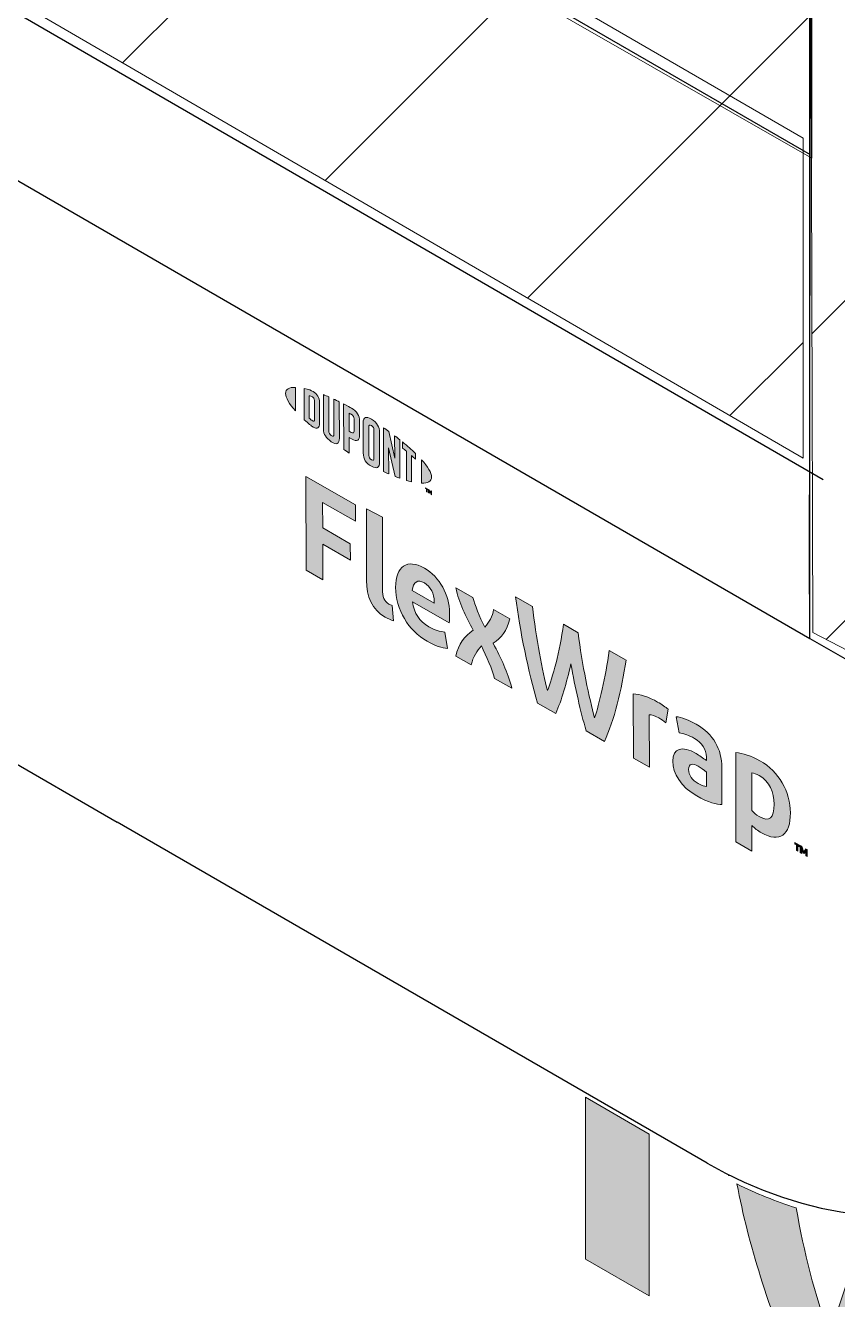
# Model space of a CAD drawing. Extents: x -1392 to 5791, y -3809 to 1722.
# Drawn here: x 419.7 to 455.5, y -1893.4 to -1837.1 of the extents above; entities that cross this region are included whole.
import ezdxf

# ---------------------------------------------------------------- set-up
doc = ezdxf.new("R2010")
doc.units = 0
doc.header["$MEASUREMENT"] = 0
for name, color, linetype, lineweight in [('G-ANNO-TTLB', 7, 'Continuous', 0), ('Layer 12', 7, 'Continuous', 0), ('TYVEK', 7, 'Continuous', 0), ('X-REF - TRACED', 7, 'Continuous', 0)]:
    doc.layers.add(name, color=color, linetype=linetype, lineweight=lineweight)
pattern_1 = [(45, (0, 0), (-7.071067, 7.07107), [])]

# ---------------------------------------------------------------- blocks, each defined once
blk = doc.blocks.new('Block_491')
at = {"layer": 'TYVEK', "true_color": 0x003b71, "transparency": 33554687}
h = blk.add_hatch(color=156, dxfattribs=at)
h.dxf.hatch_style = 2
edge = h.paths.add_edge_path()
edge.add_spline(control_points=[(432.07, -1861.211), (432.07, -1861.211), (432.059, -1857.07), (432.059, -1857.07), (432.059, -1857.07), (434.245, -1858.325), (434.245, -1858.325), (434.245, -1858.325), (434.247, -1859.047), (434.247, -1859.047), (434.247, -1859.047), (432.795, -1858.213), (432.795, -1858.213), (432.795, -1858.213), (432.798, -1859.337), (432.798, -1859.337), (432.798, -1859.337), (434.019, -1860.038), (434.019, -1860.038), (434.019, -1860.038), (434.02, -1860.76), (434.02, -1860.76), (434.02, -1860.76), (432.799, -1860.059), (432.799, -1860.059), (432.799, -1860.059), (432.803, -1861.632), (432.803, -1861.632), (432.803, -1861.632), (432.07, -1861.211), (432.07, -1861.211)], knot_values=[0, 0, 0, 0, 1, 1, 1, 2, 2, 2, 3, 3, 3, 4, 4, 4, 5, 5, 5, 6, 6, 6, 7, 7, 7, 8, 8, 8, 9, 9, 9, 10, 10, 10, 10], degree=3, periodic=0)
h = blk.add_hatch(color=156, dxfattribs=at)
h.dxf.hatch_style = 2
edge = h.paths.add_edge_path()
edge.add_spline(control_points=[(435.443, -1862.055), (435.443, -1862.374), (435.516, -1862.587), (435.721, -1862.705), (435.772, -1862.734), (435.823, -1862.758), (435.869, -1862.772), (435.869, -1862.772), (435.922, -1863.447), (435.922, -1863.447), (435.825, -1863.414), (435.666, -1863.347), (435.563, -1863.288), (434.973, -1862.949), (434.736, -1862.37), (434.735, -1861.66), (434.735, -1861.66), (434.727, -1858.501), (434.727, -1858.501), (434.727, -1858.501), (435.435, -1858.86), (435.435, -1858.86), (435.435, -1858.86), (435.443, -1862.055), (435.443, -1862.055)], knot_values=[0, 0, 0, 0, 1, 1, 1, 2, 2, 2, 3, 3, 3, 4, 4, 4, 5, 5, 5, 6, 6, 6, 7, 7, 7, 8, 8, 8, 8], degree=3, periodic=0)
h = blk.add_hatch(color=156, dxfattribs=at)
h.dxf.hatch_style = 2
edge = h.paths.add_edge_path()
edge.add_spline(control_points=[(436.754, -1862.105), (436.754, -1862.105), (437.729, -1862.664), (437.729, -1862.664), (437.729, -1862.664), (437.729, -1862.593), (437.729, -1862.593), (437.728, -1862.262), (437.573, -1861.931), (437.291, -1861.769), (436.994, -1861.598), (436.799, -1861.729), (436.754, -1862.105)], knot_values=[0, 0, 0, 0, 1, 1, 1, 2, 2, 2, 3, 3, 3, 4, 4, 4, 4], degree=3, periodic=0)
edge = h.paths.add_edge_path()
edge.add_spline(control_points=[(438.313, -1864.665), (438.087, -1864.654), (437.754, -1864.545), (437.415, -1864.351), (436.589, -1863.877), (436.024, -1862.949), (436.021, -1861.967), (436.019, -1861.027), (436.535, -1860.685), (437.29, -1861.118), (437.962, -1861.504), (438.404, -1862.308), (438.406, -1863.1), (438.407, -1863.278), (438.397, -1863.426), (438.387, -1863.538), (438.387, -1863.538), (436.766, -1862.607), (436.766, -1862.607), (436.833, -1863.119), (437.075, -1863.47), (437.485, -1863.706), (437.737, -1863.85), (437.978, -1863.924), (438.198, -1863.944), (438.198, -1863.944), (438.313, -1864.665), (438.313, -1864.665)], knot_values=[0, 0, 0, 0, 1, 1, 1, 2, 2, 2, 3, 3, 3, 4, 4, 4, 5, 5, 5, 6, 6, 6, 7, 7, 7, 8, 8, 8, 9, 9, 9, 9], degree=3, periodic=0)
h = blk.add_hatch(color=156, dxfattribs=at)
h.dxf.hatch_style = 2
edge = h.paths.add_edge_path()
edge.add_spline(control_points=[(439.453, -1863.867), (439.108, -1863.232), (438.835, -1862.667), (438.675, -1861.985), (438.675, -1861.985), (439.439, -1862.423), (439.439, -1862.423), (439.507, -1862.728), (439.733, -1863.26), (439.96, -1863.727), (440.149, -1863.51), (440.312, -1863.255), (440.347, -1862.945), (440.347, -1862.945), (441.066, -1863.357), (441.066, -1863.357), (440.934, -1863.896), (440.709, -1864.198), (440.325, -1864.433), (440.696, -1865.124), (440.948, -1865.682), (441.16, -1866.43), (441.16, -1866.43), (440.396, -1865.991), (440.396, -1865.991), (440.287, -1865.598), (440.03, -1865.007), (439.813, -1864.558), (439.619, -1864.771), (439.435, -1865.02), (439.365, -1865.399), (439.365, -1865.399), (438.677, -1865.004), (438.677, -1865.004), (438.804, -1864.463), (439.044, -1864.128), (439.453, -1863.867)], knot_values=[0, 0, 0, 0, 1, 1, 1, 2, 2, 2, 3, 3, 3, 4, 4, 4, 5, 5, 5, 6, 6, 6, 7, 7, 7, 8, 8, 8, 9, 9, 9, 10, 10, 10, 11, 11, 11, 12, 12, 12, 12], degree=3, periodic=0)
h = blk.add_hatch(color=156, dxfattribs=at)
h.dxf.hatch_style = 2
edge = h.paths.add_edge_path()
edge.add_spline(control_points=[(445.454, -1864.76), (445.454, -1864.76), (446.203, -1865.19), (446.203, -1865.19), (446.012, -1866.457), (445.677, -1867.889), (445.244, -1868.774), (445.244, -1868.774), (444.438, -1868.312), (444.438, -1868.312), (444.185, -1867.428), (443.957, -1866.429), (443.765, -1865.35), (443.573, -1866.208), (443.354, -1866.951), (443.099, -1867.543), (443.099, -1867.543), (442.294, -1867.081), (442.294, -1867.081), (441.881, -1865.709), (441.513, -1863.874), (441.319, -1862.386), (441.319, -1862.386), (442.063, -1862.813), (442.063, -1862.813), (442.225, -1864.153), (442.516, -1865.72), (442.728, -1866.533), (442.947, -1865.967), (443.287, -1864.804), (443.433, -1863.6), (443.433, -1863.6), (444.09, -1863.977), (444.09, -1863.977), (444.247, -1865.355), (444.583, -1866.907), (444.811, -1867.728), (445.014, -1867.154), (445.303, -1865.92), (445.454, -1864.76)], knot_values=[0, 0, 0, 0, 1, 1, 1, 2, 2, 2, 3, 3, 3, 4, 4, 4, 5, 5, 5, 6, 6, 6, 7, 7, 7, 8, 8, 8, 9, 9, 9, 10, 10, 10, 11, 11, 11, 12, 12, 12, 13, 13, 13, 13], degree=3, periodic=0)
h = blk.add_hatch(color=156, dxfattribs=at)
h.dxf.hatch_style = 2
edge = h.paths.add_edge_path()
edge.add_spline(control_points=[(447.596, -1867.035), (447.781, -1867.141), (447.955, -1867.265), (448.058, -1867.354), (448.058, -1867.354), (447.957, -1867.963), (447.957, -1867.963), (447.87, -1867.878), (447.762, -1867.804), (447.654, -1867.742), (447.464, -1867.633), (447.336, -1867.601), (447.229, -1867.598), (447.229, -1867.598), (447.234, -1869.917), (447.234, -1869.917), (447.234, -1869.917), (446.526, -1869.511), (446.526, -1869.511), (446.526, -1869.511), (446.519, -1866.677), (446.519, -1866.677), (446.796, -1866.676), (447.227, -1866.823), (447.596, -1867.035)], knot_values=[0, 0, 0, 0, 1, 1, 1, 2, 2, 2, 3, 3, 3, 4, 4, 4, 5, 5, 5, 6, 6, 6, 7, 7, 7, 8, 8, 8, 8], degree=3, periodic=0)
h = blk.add_hatch(color=156, dxfattribs=at)
h.dxf.hatch_style = 2
edge = h.paths.add_edge_path()
edge.add_spline(control_points=[(449.752, -1870.766), (449.752, -1870.766), (449.75, -1870.133), (449.75, -1870.133), (449.632, -1870.036), (449.509, -1869.947), (449.386, -1869.876), (449.15, -1869.741), (448.965, -1869.741), (448.966, -1870.019), (448.967, -1870.268), (449.121, -1870.486), (449.393, -1870.642), (449.547, -1870.731), (449.675, -1870.769), (449.752, -1870.766)], knot_values=[0, 0, 0, 0, 1, 1, 1, 2, 2, 2, 3, 3, 3, 4, 4, 4, 5, 5, 5, 5], degree=3, periodic=0)
edge = h.paths.add_edge_path()
edge.add_spline(control_points=[(449.322, -1871.187), (448.62, -1870.783), (448.265, -1870.184), (448.263, -1869.651), (448.262, -1869.066), (448.677, -1868.961), (449.292, -1869.309), (449.436, -1869.391), (449.621, -1869.521), (449.749, -1869.618), (449.749, -1869.618), (449.749, -1869.476), (449.749, -1869.476), (449.748, -1869.115), (449.568, -1868.841), (449.224, -1868.643), (448.998, -1868.514), (448.757, -1868.417), (448.547, -1868.397), (448.547, -1868.397), (448.417, -1867.684), (448.417, -1867.684), (448.638, -1867.704), (448.992, -1867.837), (449.305, -1868.016), (450.059, -1868.449), (450.434, -1869.126), (450.436, -1869.924), (450.436, -1869.924), (450.44, -1871.569), (450.44, -1871.569), (450.23, -1871.572), (449.835, -1871.481), (449.322, -1871.187)], knot_values=[0, 0, 0, 0, 1, 1, 1, 2, 2, 2, 3, 3, 3, 4, 4, 4, 5, 5, 5, 6, 6, 6, 7, 7, 7, 8, 8, 8, 9, 9, 9, 10, 10, 10, 11, 11, 11, 11], degree=3, periodic=0)
h = blk.add_hatch(color=156, dxfattribs=at)
h.dxf.hatch_style = 2
edge = h.paths.add_edge_path()
edge.add_spline(control_points=[(452.086, -1872.1), (452.537, -1872.359), (452.747, -1872.161), (452.746, -1871.551), (452.744, -1871.019), (452.548, -1870.552), (452.082, -1870.284), (451.953, -1870.21), (451.861, -1870.187), (451.753, -1870.172), (451.753, -1870.172), (451.757, -1871.829), (451.757, -1871.829), (451.855, -1871.932), (451.937, -1872.015), (452.086, -1872.1)], knot_values=[0, 0, 0, 0, 1, 1, 1, 2, 2, 2, 3, 3, 3, 4, 4, 4, 5, 5, 5, 5], degree=3, periodic=0)
edge = h.paths.add_edge_path()
edge.add_spline(control_points=[(452.19, -1872.821), (452.011, -1872.718), (451.888, -1872.624), (451.759, -1872.497), (451.759, -1872.497), (451.762, -1873.621), (451.762, -1873.621), (451.762, -1873.621), (451.059, -1873.218), (451.059, -1873.218), (451.059, -1873.218), (451.049, -1869.272), (451.049, -1869.272), (451.341, -1869.286), (451.752, -1869.421), (452.116, -1869.63), (452.957, -1870.113), (453.461, -1870.993), (453.464, -1871.94), (453.466, -1872.91), (452.991, -1873.281), (452.19, -1872.821)], knot_values=[0, 0, 0, 0, 1, 1, 1, 2, 2, 2, 3, 3, 3, 4, 4, 4, 5, 5, 5, 6, 6, 6, 7, 7, 7, 7], degree=3, periodic=0)
h = blk.add_hatch(color=156, dxfattribs=at)
h.dxf.hatch_style = 2
edge = h.paths.add_edge_path()
edge.add_spline(control_points=[(453.972, -1873.426), (453.998, -1873.514), (454.023, -1873.58), (454.054, -1873.651), (454.084, -1873.615), (454.105, -1873.575), (454.131, -1873.518), (454.131, -1873.518), (454.204, -1873.56), (454.204, -1873.56), (454.204, -1873.56), (454.205, -1873.866), (454.205, -1873.866), (454.205, -1873.866), (454.141, -1873.829), (454.141, -1873.829), (454.141, -1873.829), (454.14, -1873.688), (454.14, -1873.688), (454.14, -1873.688), (454.144, -1873.642), (454.144, -1873.642), (454.123, -1873.676), (454.099, -1873.71), (454.077, -1873.737), (454.077, -1873.737), (454.028, -1873.708), (454.028, -1873.708), (454.006, -1873.656), (453.981, -1873.593), (453.959, -1873.534), (453.959, -1873.534), (453.963, -1873.586), (453.963, -1873.586), (453.963, -1873.586), (453.963, -1873.727), (453.963, -1873.727), (453.963, -1873.727), (453.899, -1873.69), (453.899, -1873.69), (453.899, -1873.69), (453.898, -1873.384), (453.898, -1873.384), (453.898, -1873.384), (453.972, -1873.426), (453.972, -1873.426)], knot_values=[0, 0, 0, 0, 1, 1, 1, 2, 2, 2, 3, 3, 3, 4, 4, 4, 5, 5, 5, 6, 6, 6, 7, 7, 7, 8, 8, 8, 9, 9, 9, 10, 10, 10, 11, 11, 11, 12, 12, 12, 13, 13, 13, 14, 14, 14, 15, 15, 15, 15], degree=3, periodic=0)
edge = h.paths.add_edge_path()
edge.add_spline(control_points=[(453.726, -1873.353), (453.726, -1873.353), (453.654, -1873.312), (453.654, -1873.312), (453.654, -1873.312), (453.654, -1873.244), (453.654, -1873.244), (453.654, -1873.244), (453.869, -1873.367), (453.869, -1873.367), (453.869, -1873.367), (453.869, -1873.435), (453.869, -1873.435), (453.869, -1873.435), (453.797, -1873.394), (453.797, -1873.394), (453.797, -1873.394), (453.798, -1873.632), (453.798, -1873.632), (453.798, -1873.632), (453.726, -1873.591), (453.726, -1873.591), (453.726, -1873.591), (453.726, -1873.353), (453.726, -1873.353)], knot_values=[0, 0, 0, 0, 1, 1, 1, 2, 2, 2, 3, 3, 3, 4, 4, 4, 5, 5, 5, 6, 6, 6, 7, 7, 7, 8, 8, 8, 8], degree=3, periodic=0)
at = {"layer": 'TYVEK'}
for points, knots in [([(432.07, -1861.211), (432.07, -1861.211), (432.059, -1857.07), (432.059, -1857.07), (432.059, -1857.07), (434.245, -1858.325), (434.245, -1858.325), (434.245, -1858.325), (434.247, -1859.047), (434.247, -1859.047), (434.247, -1859.047), (432.795, -1858.213), (432.795, -1858.213), (432.795, -1858.213), (432.798, -1859.337), (432.798, -1859.337), (432.798, -1859.337), (434.019, -1860.038), (434.019, -1860.038), (434.019, -1860.038), (434.02, -1860.76), (434.02, -1860.76), (434.02, -1860.76), (432.799, -1860.059), (432.799, -1860.059), (432.799, -1860.059), (432.803, -1861.632), (432.803, -1861.632), (432.803, -1861.632), (432.07, -1861.211), (432.07, -1861.211)], [0, 0, 0, 0, 1, 1, 1, 2, 2, 2, 3, 3, 3, 4, 4, 4, 5, 5, 5, 6, 6, 6, 7, 7, 7, 8, 8, 8, 9, 9, 9, 10, 10, 10, 10]), ([(435.443, -1862.055), (435.443, -1862.374), (435.516, -1862.587), (435.721, -1862.705), (435.772, -1862.734), (435.823, -1862.758), (435.869, -1862.772), (435.869, -1862.772), (435.922, -1863.447), (435.922, -1863.447), (435.825, -1863.414), (435.666, -1863.347), (435.563, -1863.288), (434.973, -1862.949), (434.736, -1862.37), (434.735, -1861.66), (434.735, -1861.66), (434.727, -1858.501), (434.727, -1858.501), (434.727, -1858.501), (435.435, -1858.86), (435.435, -1858.86), (435.435, -1858.86), (435.443, -1862.055), (435.443, -1862.055)], [0, 0, 0, 0, 1, 1, 1, 2, 2, 2, 3, 3, 3, 4, 4, 4, 5, 5, 5, 6, 6, 6, 7, 7, 7, 8, 8, 8, 8]), ([(438.313, -1864.665), (438.087, -1864.654), (437.754, -1864.545), (437.415, -1864.351), (436.589, -1863.877), (436.024, -1862.949), (436.021, -1861.967), (436.019, -1861.027), (436.535, -1860.685), (437.29, -1861.118), (437.962, -1861.504), (438.404, -1862.308), (438.406, -1863.1), (438.407, -1863.278), (438.397, -1863.426), (438.387, -1863.538), (438.387, -1863.538), (436.766, -1862.607), (436.766, -1862.607), (436.833, -1863.119), (437.075, -1863.47), (437.485, -1863.706), (437.737, -1863.85), (437.978, -1863.924), (438.198, -1863.944), (438.198, -1863.944), (438.313, -1864.665), (438.313, -1864.665)], [0, 0, 0, 0, 1, 1, 1, 2, 2, 2, 3, 3, 3, 4, 4, 4, 5, 5, 5, 6, 6, 6, 7, 7, 7, 8, 8, 8, 9, 9, 9, 9]), ([(436.754, -1862.105), (436.754, -1862.105), (437.729, -1862.664), (437.729, -1862.664), (437.729, -1862.664), (437.729, -1862.593), (437.729, -1862.593), (437.728, -1862.262), (437.573, -1861.931), (437.291, -1861.769), (436.994, -1861.598), (436.799, -1861.729), (436.754, -1862.105)], [0, 0, 0, 0, 1, 1, 1, 2, 2, 2, 3, 3, 3, 4, 4, 4, 4]), ([(439.453, -1863.867), (439.108, -1863.232), (438.835, -1862.667), (438.675, -1861.985), (438.675, -1861.985), (439.439, -1862.423), (439.439, -1862.423), (439.507, -1862.728), (439.733, -1863.26), (439.96, -1863.727), (440.149, -1863.51), (440.312, -1863.255), (440.347, -1862.945), (440.347, -1862.945), (441.066, -1863.357), (441.066, -1863.357), (440.934, -1863.896), (440.709, -1864.198), (440.325, -1864.433), (440.696, -1865.124), (440.948, -1865.682), (441.16, -1866.43), (441.16, -1866.43), (440.396, -1865.991), (440.396, -1865.991), (440.287, -1865.598), (440.03, -1865.007), (439.813, -1864.558), (439.619, -1864.771), (439.435, -1865.02), (439.365, -1865.399), (439.365, -1865.399), (438.677, -1865.004), (438.677, -1865.004), (438.804, -1864.463), (439.044, -1864.128), (439.453, -1863.867)], [0, 0, 0, 0, 1, 1, 1, 2, 2, 2, 3, 3, 3, 4, 4, 4, 5, 5, 5, 6, 6, 6, 7, 7, 7, 8, 8, 8, 9, 9, 9, 10, 10, 10, 11, 11, 11, 12, 12, 12, 12]), ([(445.454, -1864.76), (445.454, -1864.76), (446.203, -1865.19), (446.203, -1865.19), (446.012, -1866.457), (445.677, -1867.889), (445.244, -1868.774), (445.244, -1868.774), (444.438, -1868.312), (444.438, -1868.312), (444.185, -1867.428), (443.957, -1866.429), (443.765, -1865.35), (443.573, -1866.208), (443.354, -1866.951), (443.099, -1867.543), (443.099, -1867.543), (442.294, -1867.081), (442.294, -1867.081), (441.881, -1865.709), (441.513, -1863.874), (441.319, -1862.386), (441.319, -1862.386), (442.063, -1862.813), (442.063, -1862.813), (442.225, -1864.153), (442.516, -1865.72), (442.728, -1866.533), (442.947, -1865.967), (443.287, -1864.804), (443.433, -1863.6), (443.433, -1863.6), (444.09, -1863.977), (444.09, -1863.977), (444.247, -1865.355), (444.583, -1866.907), (444.811, -1867.728), (445.014, -1867.154), (445.303, -1865.92), (445.454, -1864.76)], [0, 0, 0, 0, 1, 1, 1, 2, 2, 2, 3, 3, 3, 4, 4, 4, 5, 5, 5, 6, 6, 6, 7, 7, 7, 8, 8, 8, 9, 9, 9, 10, 10, 10, 11, 11, 11, 12, 12, 12, 13, 13, 13, 13]), ([(447.596, -1867.035), (447.781, -1867.141), (447.955, -1867.265), (448.058, -1867.354), (448.058, -1867.354), (447.957, -1867.963), (447.957, -1867.963), (447.87, -1867.878), (447.762, -1867.804), (447.654, -1867.742), (447.464, -1867.633), (447.336, -1867.601), (447.229, -1867.598), (447.229, -1867.598), (447.234, -1869.917), (447.234, -1869.917), (447.234, -1869.917), (446.526, -1869.511), (446.526, -1869.511), (446.526, -1869.511), (446.519, -1866.677), (446.519, -1866.677), (446.796, -1866.676), (447.227, -1866.823), (447.596, -1867.035)], [0, 0, 0, 0, 1, 1, 1, 2, 2, 2, 3, 3, 3, 4, 4, 4, 5, 5, 5, 6, 6, 6, 7, 7, 7, 8, 8, 8, 8]), ([(449.322, -1871.187), (448.62, -1870.783), (448.265, -1870.184), (448.263, -1869.651), (448.262, -1869.066), (448.677, -1868.961), (449.292, -1869.309), (449.436, -1869.391), (449.621, -1869.521), (449.749, -1869.618), (449.749, -1869.618), (449.749, -1869.476), (449.749, -1869.476), (449.748, -1869.115), (449.568, -1868.841), (449.224, -1868.643), (448.998, -1868.514), (448.757, -1868.417), (448.547, -1868.397), (448.547, -1868.397), (448.417, -1867.684), (448.417, -1867.684), (448.638, -1867.704), (448.992, -1867.837), (449.305, -1868.016), (450.059, -1868.449), (450.434, -1869.126), (450.436, -1869.924), (450.436, -1869.924), (450.44, -1871.569), (450.44, -1871.569), (450.23, -1871.572), (449.835, -1871.481), (449.322, -1871.187)], [0, 0, 0, 0, 1, 1, 1, 2, 2, 2, 3, 3, 3, 4, 4, 4, 5, 5, 5, 6, 6, 6, 7, 7, 7, 8, 8, 8, 9, 9, 9, 10, 10, 10, 11, 11, 11, 11]), ([(452.19, -1872.821), (452.011, -1872.718), (451.888, -1872.624), (451.759, -1872.497), (451.759, -1872.497), (451.762, -1873.621), (451.762, -1873.621), (451.762, -1873.621), (451.059, -1873.218), (451.059, -1873.218), (451.059, -1873.218), (451.049, -1869.272), (451.049, -1869.272), (451.341, -1869.286), (451.752, -1869.421), (452.116, -1869.63), (452.957, -1870.113), (453.461, -1870.993), (453.464, -1871.94), (453.466, -1872.91), (452.991, -1873.281), (452.19, -1872.821)], [0, 0, 0, 0, 1, 1, 1, 2, 2, 2, 3, 3, 3, 4, 4, 4, 5, 5, 5, 6, 6, 6, 7, 7, 7, 7]), ([(449.752, -1870.766), (449.752, -1870.766), (449.75, -1870.133), (449.75, -1870.133), (449.632, -1870.036), (449.509, -1869.947), (449.386, -1869.876), (449.15, -1869.741), (448.965, -1869.741), (448.966, -1870.019), (448.967, -1870.268), (449.121, -1870.486), (449.393, -1870.642), (449.547, -1870.731), (449.675, -1870.769), (449.752, -1870.766)], [0, 0, 0, 0, 1, 1, 1, 2, 2, 2, 3, 3, 3, 4, 4, 4, 5, 5, 5, 5]), ([(452.086, -1872.1), (452.537, -1872.359), (452.747, -1872.161), (452.746, -1871.551), (452.744, -1871.019), (452.548, -1870.552), (452.082, -1870.284), (451.953, -1870.21), (451.861, -1870.187), (451.753, -1870.172), (451.753, -1870.172), (451.757, -1871.829), (451.757, -1871.829), (451.855, -1871.932), (451.937, -1872.015), (452.086, -1872.1)], [0, 0, 0, 0, 1, 1, 1, 2, 2, 2, 3, 3, 3, 4, 4, 4, 5, 5, 5, 5]), ([(453.726, -1873.353), (453.726, -1873.353), (453.654, -1873.312), (453.654, -1873.312), (453.654, -1873.312), (453.654, -1873.244), (453.654, -1873.244), (453.654, -1873.244), (453.869, -1873.367), (453.869, -1873.367), (453.869, -1873.367), (453.869, -1873.435), (453.869, -1873.435), (453.869, -1873.435), (453.797, -1873.394), (453.797, -1873.394), (453.797, -1873.394), (453.798, -1873.632), (453.798, -1873.632), (453.798, -1873.632), (453.726, -1873.591), (453.726, -1873.591), (453.726, -1873.591), (453.726, -1873.353), (453.726, -1873.353)], [0, 0, 0, 0, 1, 1, 1, 2, 2, 2, 3, 3, 3, 4, 4, 4, 5, 5, 5, 6, 6, 6, 7, 7, 7, 8, 8, 8, 8]), ([(453.972, -1873.426), (453.998, -1873.514), (454.023, -1873.58), (454.054, -1873.651), (454.084, -1873.615), (454.105, -1873.575), (454.131, -1873.518), (454.131, -1873.518), (454.204, -1873.56), (454.204, -1873.56), (454.204, -1873.56), (454.205, -1873.866), (454.205, -1873.866), (454.205, -1873.866), (454.141, -1873.829), (454.141, -1873.829), (454.141, -1873.829), (454.14, -1873.688), (454.14, -1873.688), (454.14, -1873.688), (454.144, -1873.642), (454.144, -1873.642), (454.123, -1873.676), (454.099, -1873.71), (454.077, -1873.737), (454.077, -1873.737), (454.028, -1873.708), (454.028, -1873.708), (454.006, -1873.656), (453.981, -1873.593), (453.959, -1873.534), (453.959, -1873.534), (453.963, -1873.586), (453.963, -1873.586), (453.963, -1873.586), (453.963, -1873.727), (453.963, -1873.727), (453.963, -1873.727), (453.899, -1873.69), (453.899, -1873.69), (453.899, -1873.69), (453.898, -1873.384), (453.898, -1873.384), (453.898, -1873.384), (453.972, -1873.426), (453.972, -1873.426)], [0, 0, 0, 0, 1, 1, 1, 2, 2, 2, 3, 3, 3, 4, 4, 4, 5, 5, 5, 6, 6, 6, 7, 7, 7, 8, 8, 8, 9, 9, 9, 10, 10, 10, 11, 11, 11, 12, 12, 12, 13, 13, 13, 14, 14, 14, 15, 15, 15, 15])]:
    blk.add_open_spline(points, degree=3, knots=knots, dxfattribs=at)
blk = doc.blocks.new('Block_492')
at = {"layer": 'TYVEK', "true_color": 0x003b71, "transparency": 33554687}
h = blk.add_hatch(color=156, dxfattribs=at)
h.dxf.hatch_style = 2
edge = h.paths.add_edge_path()
edge.add_spline(control_points=[(431.157, -1853.392), (431.158, -1853.582), (431.318, -1853.853), (431.598, -1854.166), (431.598, -1854.166), (431.596, -1853.127), (431.596, -1853.127), (431.316, -1853.118), (431.157, -1853.203), (431.157, -1853.392)], knot_values=[0, 0, 0, 0, 1, 1, 1, 2, 2, 2, 3, 3, 3, 3], degree=3, periodic=0)
h = blk.add_hatch(color=156, dxfattribs=at)
h.dxf.hatch_style = 2
edge = h.paths.add_edge_path()
edge.add_spline(control_points=[(432.438, -1854.552), (432.439, -1854.631), (432.397, -1854.634), (432.347, -1854.606), (432.309, -1854.583), (432.249, -1854.533), (432.2, -1854.49), (432.2, -1854.49), (432.198, -1853.496), (432.198, -1853.496), (432.247, -1853.509), (432.306, -1853.527), (432.345, -1853.549), (432.395, -1853.578), (432.436, -1853.628), (432.436, -1853.708), (432.436, -1853.708), (432.438, -1854.552), (432.438, -1854.552)], knot_values=[0, 0, 0, 0, 1, 1, 1, 2, 2, 2, 3, 3, 3, 4, 4, 4, 5, 5, 5, 6, 6, 6, 6], degree=3, periodic=0)
edge = h.paths.add_edge_path()
edge.add_spline(control_points=[(432.377, -1853.308), (432.299, -1853.263), (432.186, -1853.225), (431.982, -1853.181), (431.982, -1853.181), (431.986, -1854.558), (431.986, -1854.558), (432.165, -1854.724), (432.302, -1854.839), (432.381, -1854.884), (432.561, -1854.988), (432.662, -1854.919), (432.661, -1854.715), (432.661, -1854.715), (432.659, -1853.8), (432.659, -1853.8), (432.658, -1853.596), (432.557, -1853.411), (432.377, -1853.308)], knot_values=[0, 0, 0, 0, 1, 1, 1, 2, 2, 2, 3, 3, 3, 4, 4, 4, 5, 5, 5, 6, 6, 6, 6], degree=3, periodic=0)
h = blk.add_hatch(color=156, dxfattribs=at)
h.dxf.hatch_style = 2
edge = h.paths.add_edge_path()
edge.add_spline(control_points=[(433.289, -1855.201), (433.289, -1855.281), (433.265, -1855.318), (433.179, -1855.256), (433.094, -1855.196), (433.071, -1855.141), (433.071, -1855.047), (433.071, -1855.047), (433.068, -1853.547), (433.068, -1853.547), (433.011, -1853.522), (432.886, -1853.47), (432.832, -1853.448), (432.832, -1853.448), (432.836, -1854.965), (432.836, -1854.965), (432.836, -1855.207), (432.938, -1855.36), (433.18, -1855.53), (433.401, -1855.686), (433.536, -1855.635), (433.535, -1855.366), (433.535, -1855.366), (433.531, -1853.764), (433.531, -1853.764), (433.485, -1853.74), (433.334, -1853.668), (433.285, -1853.646), (433.285, -1853.646), (433.289, -1855.201), (433.289, -1855.201)], knot_values=[0, 0, 0, 0, 1, 1, 1, 2, 2, 2, 3, 3, 3, 4, 4, 4, 5, 5, 5, 6, 6, 6, 7, 7, 7, 8, 8, 8, 9, 9, 9, 10, 10, 10, 10], degree=3, periodic=0)
h = blk.add_hatch(color=156, dxfattribs=at)
h.dxf.hatch_style = 2
edge = h.paths.add_edge_path()
edge.add_spline(control_points=[(434.184, -1855.057), (434.184, -1855.144), (434.158, -1855.173), (434.058, -1855.116), (434.058, -1855.116), (433.971, -1855.066), (433.971, -1855.066), (433.971, -1855.066), (433.969, -1854.27), (433.969, -1854.27), (434.008, -1854.29), (434.028, -1854.301), (434.051, -1854.314), (434.16, -1854.376), (434.182, -1854.436), (434.182, -1854.525), (434.182, -1854.525), (434.184, -1855.057), (434.184, -1855.057)], knot_values=[0, 0, 0, 0, 1, 1, 1, 2, 2, 2, 3, 3, 3, 4, 4, 4, 5, 5, 5, 6, 6, 6, 6], degree=3, periodic=0)
edge = h.paths.add_edge_path()
edge.add_spline(control_points=[(434.065, -1854.041), (434.022, -1854.016), (433.866, -1853.933), (433.723, -1853.86), (433.723, -1853.86), (433.728, -1855.879), (433.728, -1855.879), (433.777, -1855.909), (433.905, -1855.991), (433.974, -1856.032), (433.974, -1856.032), (433.972, -1855.347), (433.972, -1855.347), (433.972, -1855.347), (434.068, -1855.402), (434.068, -1855.402), (434.326, -1855.549), (434.433, -1855.477), (434.432, -1855.221), (434.432, -1855.221), (434.431, -1854.626), (434.431, -1854.626), (434.43, -1854.375), (434.309, -1854.181), (434.065, -1854.041)], knot_values=[0, 0, 0, 0, 1, 1, 1, 2, 2, 2, 3, 3, 3, 4, 4, 4, 5, 5, 5, 6, 6, 6, 7, 7, 7, 8, 8, 8, 8], degree=3, periodic=0)
h = blk.add_hatch(color=156, dxfattribs=at)
h.dxf.hatch_style = 2
edge = h.paths.add_edge_path()
edge.add_spline(control_points=[(435.064, -1856.266), (435.064, -1856.346), (435.041, -1856.374), (434.954, -1856.327), (434.864, -1856.279), (434.84, -1856.22), (434.84, -1856.138), (434.84, -1856.138), (434.837, -1854.879), (434.837, -1854.879), (434.836, -1854.797), (434.861, -1854.765), (434.95, -1854.819), (435.037, -1854.872), (435.061, -1854.928), (435.061, -1855.008), (435.061, -1855.008), (435.064, -1856.266), (435.064, -1856.266)], knot_values=[0, 0, 0, 0, 1, 1, 1, 2, 2, 2, 3, 3, 3, 4, 4, 4, 5, 5, 5, 6, 6, 6, 6], degree=3, periodic=0)
edge = h.paths.add_edge_path()
edge.add_spline(control_points=[(434.95, -1854.537), (434.722, -1854.394), (434.586, -1854.432), (434.587, -1854.698), (434.587, -1854.698), (434.59, -1856.018), (434.59, -1856.018), (434.591, -1856.298), (434.714, -1856.484), (434.955, -1856.611), (435.19, -1856.734), (435.313, -1856.701), (435.312, -1856.403), (435.312, -1856.403), (435.309, -1855.143), (435.309, -1855.143), (435.308, -1854.858), (435.197, -1854.693), (434.95, -1854.537)], knot_values=[0, 0, 0, 0, 1, 1, 1, 2, 2, 2, 3, 3, 3, 4, 4, 4, 5, 5, 5, 6, 6, 6, 6], degree=3, periodic=0)
h = blk.add_hatch(color=156, dxfattribs=at)
h.dxf.hatch_style = 2
edge = h.paths.add_edge_path()
edge.add_spline(control_points=[(435.993, -1856.259), (435.993, -1856.259), (435.718, -1855.076), (435.718, -1855.076), (435.644, -1855.023), (435.554, -1854.96), (435.485, -1854.912), (435.485, -1854.912), (435.49, -1856.849), (435.49, -1856.849), (435.538, -1856.872), (435.662, -1856.927), (435.726, -1856.954), (435.726, -1856.954), (435.704, -1855.802), (435.704, -1855.802), (435.704, -1855.802), (435.995, -1857.064), (435.995, -1857.064), (436.057, -1857.088), (436.146, -1857.122), (436.205, -1857.142), (436.205, -1857.142), (436.201, -1855.441), (436.201, -1855.441), (436.14, -1855.391), (436.028, -1855.306), (435.974, -1855.265), (435.974, -1855.265), (435.993, -1856.259), (435.993, -1856.259)], knot_values=[0, 0, 0, 0, 1, 1, 1, 2, 2, 2, 3, 3, 3, 4, 4, 4, 5, 5, 5, 6, 6, 6, 7, 7, 7, 8, 8, 8, 9, 9, 9, 10, 10, 10, 10], degree=3, periodic=0)
h = blk.add_hatch(color=156, dxfattribs=at)
h.dxf.hatch_style = 2
edge = h.paths.add_edge_path()
edge.add_spline(control_points=[(436.323, -1855.808), (436.384, -1855.856), (436.444, -1855.904), (436.503, -1855.952), (436.503, -1855.952), (436.506, -1857.24), (436.506, -1857.24), (436.56, -1857.257), (436.66, -1857.284), (436.726, -1857.299), (436.726, -1857.299), (436.723, -1856.14), (436.723, -1856.14), (436.787, -1856.195), (436.847, -1856.249), (436.903, -1856.299), (436.903, -1856.299), (436.902, -1856.051), (436.902, -1856.051), (436.728, -1855.881), (436.541, -1855.717), (436.323, -1855.539), (436.323, -1855.539), (436.323, -1855.808), (436.323, -1855.808)], knot_values=[0, 0, 0, 0, 1, 1, 1, 2, 2, 2, 3, 3, 3, 4, 4, 4, 5, 5, 5, 6, 6, 6, 7, 7, 7, 8, 8, 8, 8], degree=3, periodic=0)
h = blk.add_hatch(color=156, dxfattribs=at)
h.dxf.hatch_style = 2
edge = h.paths.add_edge_path()
edge.add_spline(control_points=[(437.608, -1857.095), (437.609, -1857.286), (437.448, -1857.372), (437.169, -1857.365), (437.169, -1857.365), (437.167, -1856.325), (437.167, -1856.325), (437.447, -1856.637), (437.608, -1856.907), (437.608, -1857.095)], knot_values=[0, 0, 0, 0, 1, 1, 1, 2, 2, 2, 3, 3, 3, 3], degree=3, periodic=0)
h = blk.add_hatch(color=156, dxfattribs=at)
h.dxf.hatch_style = 2
edge = h.paths.add_edge_path()
edge.add_spline(control_points=[(437.479, -1857.646), (437.479, -1857.646), (437.505, -1857.661), (437.505, -1857.661), (437.505, -1857.661), (437.545, -1857.755), (437.545, -1857.755), (437.545, -1857.755), (437.584, -1857.706), (437.584, -1857.706), (437.584, -1857.706), (437.61, -1857.721), (437.61, -1857.721), (437.61, -1857.721), (437.61, -1857.871), (437.61, -1857.871), (437.61, -1857.871), (437.586, -1857.857), (437.586, -1857.857), (437.586, -1857.857), (437.586, -1857.751), (437.586, -1857.751), (437.586, -1857.751), (437.546, -1857.799), (437.546, -1857.799), (437.546, -1857.799), (437.543, -1857.798), (437.543, -1857.798), (437.543, -1857.798), (437.503, -1857.703), (437.503, -1857.703), (437.503, -1857.703), (437.503, -1857.81), (437.503, -1857.81), (437.503, -1857.81), (437.479, -1857.796), (437.479, -1857.796), (437.479, -1857.796), (437.479, -1857.646), (437.479, -1857.646)], knot_values=[0, 0, 0, 0, 1, 1, 1, 2, 2, 2, 3, 3, 3, 4, 4, 4, 5, 5, 5, 6, 6, 6, 7, 7, 7, 8, 8, 8, 9, 9, 9, 10, 10, 10, 11, 11, 11, 12, 12, 12, 13, 13, 13, 13], degree=3, periodic=0)
edge = h.paths.add_edge_path()
edge.add_spline(control_points=[(437.386, -1857.619), (437.386, -1857.619), (437.346, -1857.596), (437.346, -1857.596), (437.346, -1857.596), (437.346, -1857.57), (437.346, -1857.57), (437.346, -1857.57), (437.451, -1857.63), (437.451, -1857.63), (437.451, -1857.63), (437.451, -1857.656), (437.451, -1857.656), (437.451, -1857.656), (437.411, -1857.633), (437.411, -1857.633), (437.411, -1857.633), (437.411, -1857.757), (437.411, -1857.757), (437.411, -1857.757), (437.386, -1857.743), (437.386, -1857.743), (437.386, -1857.743), (437.386, -1857.619), (437.386, -1857.619)], knot_values=[0, 0, 0, 0, 1, 1, 1, 2, 2, 2, 3, 3, 3, 4, 4, 4, 5, 5, 5, 6, 6, 6, 7, 7, 7, 8, 8, 8, 8], degree=3, periodic=0)
at = {"layer": 'TYVEK'}
for points, knots in [([(431.157, -1853.392), (431.158, -1853.582), (431.318, -1853.853), (431.598, -1854.166), (431.598, -1854.166), (431.596, -1853.127), (431.596, -1853.127), (431.316, -1853.118), (431.157, -1853.203), (431.157, -1853.392)], [0, 0, 0, 0, 1, 1, 1, 2, 2, 2, 3, 3, 3, 3]), ([(432.377, -1853.308), (432.299, -1853.263), (432.186, -1853.225), (431.982, -1853.181), (431.982, -1853.181), (431.986, -1854.558), (431.986, -1854.558), (432.165, -1854.724), (432.302, -1854.839), (432.381, -1854.884), (432.561, -1854.988), (432.662, -1854.919), (432.661, -1854.715), (432.661, -1854.715), (432.659, -1853.8), (432.659, -1853.8), (432.658, -1853.596), (432.557, -1853.411), (432.377, -1853.308)], [0, 0, 0, 0, 1, 1, 1, 2, 2, 2, 3, 3, 3, 4, 4, 4, 5, 5, 5, 6, 6, 6, 6]), ([(432.438, -1854.552), (432.439, -1854.631), (432.397, -1854.634), (432.347, -1854.606), (432.309, -1854.583), (432.249, -1854.533), (432.2, -1854.49), (432.2, -1854.49), (432.198, -1853.496), (432.198, -1853.496), (432.247, -1853.509), (432.306, -1853.527), (432.345, -1853.549), (432.395, -1853.578), (432.436, -1853.628), (432.436, -1853.708), (432.436, -1853.708), (432.438, -1854.552), (432.438, -1854.552)], [0, 0, 0, 0, 1, 1, 1, 2, 2, 2, 3, 3, 3, 4, 4, 4, 5, 5, 5, 6, 6, 6, 6]), ([(433.289, -1855.201), (433.289, -1855.281), (433.265, -1855.318), (433.179, -1855.256), (433.094, -1855.196), (433.071, -1855.141), (433.071, -1855.047), (433.071, -1855.047), (433.068, -1853.547), (433.068, -1853.547), (433.011, -1853.522), (432.886, -1853.47), (432.832, -1853.448), (432.832, -1853.448), (432.836, -1854.965), (432.836, -1854.965), (432.836, -1855.207), (432.938, -1855.36), (433.18, -1855.53), (433.401, -1855.686), (433.536, -1855.635), (433.535, -1855.366), (433.535, -1855.366), (433.531, -1853.764), (433.531, -1853.764), (433.485, -1853.74), (433.334, -1853.668), (433.285, -1853.646), (433.285, -1853.646), (433.289, -1855.201), (433.289, -1855.201)], [0, 0, 0, 0, 1, 1, 1, 2, 2, 2, 3, 3, 3, 4, 4, 4, 5, 5, 5, 6, 6, 6, 7, 7, 7, 8, 8, 8, 9, 9, 9, 10, 10, 10, 10]), ([(434.065, -1854.041), (434.022, -1854.016), (433.866, -1853.933), (433.723, -1853.86), (433.723, -1853.86), (433.728, -1855.879), (433.728, -1855.879), (433.777, -1855.909), (433.905, -1855.991), (433.974, -1856.032), (433.974, -1856.032), (433.972, -1855.347), (433.972, -1855.347), (433.972, -1855.347), (434.068, -1855.402), (434.068, -1855.402), (434.326, -1855.549), (434.433, -1855.477), (434.432, -1855.221), (434.432, -1855.221), (434.431, -1854.626), (434.431, -1854.626), (434.43, -1854.375), (434.309, -1854.181), (434.065, -1854.041)], [0, 0, 0, 0, 1, 1, 1, 2, 2, 2, 3, 3, 3, 4, 4, 4, 5, 5, 5, 6, 6, 6, 7, 7, 7, 8, 8, 8, 8]), ([(434.184, -1855.057), (434.184, -1855.144), (434.158, -1855.173), (434.058, -1855.116), (434.058, -1855.116), (433.971, -1855.066), (433.971, -1855.066), (433.971, -1855.066), (433.969, -1854.27), (433.969, -1854.27), (434.008, -1854.29), (434.028, -1854.301), (434.051, -1854.314), (434.16, -1854.376), (434.182, -1854.436), (434.182, -1854.525), (434.182, -1854.525), (434.184, -1855.057), (434.184, -1855.057)], [0, 0, 0, 0, 1, 1, 1, 2, 2, 2, 3, 3, 3, 4, 4, 4, 5, 5, 5, 6, 6, 6, 6]), ([(434.95, -1854.537), (434.722, -1854.394), (434.586, -1854.432), (434.587, -1854.698), (434.587, -1854.698), (434.59, -1856.018), (434.59, -1856.018), (434.591, -1856.298), (434.714, -1856.484), (434.955, -1856.611), (435.19, -1856.734), (435.313, -1856.701), (435.312, -1856.403), (435.312, -1856.403), (435.309, -1855.143), (435.309, -1855.143), (435.308, -1854.858), (435.197, -1854.693), (434.95, -1854.537)], [0, 0, 0, 0, 1, 1, 1, 2, 2, 2, 3, 3, 3, 4, 4, 4, 5, 5, 5, 6, 6, 6, 6]), ([(435.064, -1856.266), (435.064, -1856.346), (435.041, -1856.374), (434.954, -1856.327), (434.864, -1856.279), (434.84, -1856.22), (434.84, -1856.138), (434.84, -1856.138), (434.837, -1854.879), (434.837, -1854.879), (434.836, -1854.797), (434.861, -1854.765), (434.95, -1854.819), (435.037, -1854.872), (435.061, -1854.928), (435.061, -1855.008), (435.061, -1855.008), (435.064, -1856.266), (435.064, -1856.266)], [0, 0, 0, 0, 1, 1, 1, 2, 2, 2, 3, 3, 3, 4, 4, 4, 5, 5, 5, 6, 6, 6, 6]), ([(435.993, -1856.259), (435.993, -1856.259), (435.718, -1855.076), (435.718, -1855.076), (435.644, -1855.023), (435.554, -1854.96), (435.485, -1854.912), (435.485, -1854.912), (435.49, -1856.849), (435.49, -1856.849), (435.538, -1856.872), (435.662, -1856.927), (435.726, -1856.954), (435.726, -1856.954), (435.704, -1855.802), (435.704, -1855.802), (435.704, -1855.802), (435.995, -1857.064), (435.995, -1857.064), (436.057, -1857.088), (436.146, -1857.122), (436.205, -1857.142), (436.205, -1857.142), (436.201, -1855.441), (436.201, -1855.441), (436.14, -1855.391), (436.028, -1855.306), (435.974, -1855.265), (435.974, -1855.265), (435.993, -1856.259), (435.993, -1856.259)], [0, 0, 0, 0, 1, 1, 1, 2, 2, 2, 3, 3, 3, 4, 4, 4, 5, 5, 5, 6, 6, 6, 7, 7, 7, 8, 8, 8, 9, 9, 9, 10, 10, 10, 10]), ([(436.323, -1855.808), (436.384, -1855.856), (436.444, -1855.904), (436.503, -1855.952), (436.503, -1855.952), (436.506, -1857.24), (436.506, -1857.24), (436.56, -1857.257), (436.66, -1857.284), (436.726, -1857.299), (436.726, -1857.299), (436.723, -1856.14), (436.723, -1856.14), (436.787, -1856.195), (436.847, -1856.249), (436.903, -1856.299), (436.903, -1856.299), (436.902, -1856.051), (436.902, -1856.051), (436.728, -1855.881), (436.541, -1855.717), (436.323, -1855.539), (436.323, -1855.539), (436.323, -1855.808), (436.323, -1855.808)], [0, 0, 0, 0, 1, 1, 1, 2, 2, 2, 3, 3, 3, 4, 4, 4, 5, 5, 5, 6, 6, 6, 7, 7, 7, 8, 8, 8, 8]), ([(437.608, -1857.095), (437.609, -1857.286), (437.448, -1857.372), (437.169, -1857.365), (437.169, -1857.365), (437.167, -1856.325), (437.167, -1856.325), (437.447, -1856.637), (437.608, -1856.907), (437.608, -1857.095)], [0, 0, 0, 0, 1, 1, 1, 2, 2, 2, 3, 3, 3, 3]), ([(437.386, -1857.619), (437.386, -1857.619), (437.346, -1857.596), (437.346, -1857.596), (437.346, -1857.596), (437.346, -1857.57), (437.346, -1857.57), (437.346, -1857.57), (437.451, -1857.63), (437.451, -1857.63), (437.451, -1857.63), (437.451, -1857.656), (437.451, -1857.656), (437.451, -1857.656), (437.411, -1857.633), (437.411, -1857.633), (437.411, -1857.633), (437.411, -1857.757), (437.411, -1857.757), (437.411, -1857.757), (437.386, -1857.743), (437.386, -1857.743), (437.386, -1857.743), (437.386, -1857.619), (437.386, -1857.619)], [0, 0, 0, 0, 1, 1, 1, 2, 2, 2, 3, 3, 3, 4, 4, 4, 5, 5, 5, 6, 6, 6, 7, 7, 7, 8, 8, 8, 8]), ([(437.479, -1857.646), (437.479, -1857.646), (437.505, -1857.661), (437.505, -1857.661), (437.505, -1857.661), (437.545, -1857.755), (437.545, -1857.755), (437.545, -1857.755), (437.584, -1857.706), (437.584, -1857.706), (437.584, -1857.706), (437.61, -1857.721), (437.61, -1857.721), (437.61, -1857.721), (437.61, -1857.871), (437.61, -1857.871), (437.61, -1857.871), (437.586, -1857.857), (437.586, -1857.857), (437.586, -1857.857), (437.586, -1857.751), (437.586, -1857.751), (437.586, -1857.751), (437.546, -1857.799), (437.546, -1857.799), (437.546, -1857.799), (437.543, -1857.798), (437.543, -1857.798), (437.543, -1857.798), (437.503, -1857.703), (437.503, -1857.703), (437.503, -1857.703), (437.503, -1857.81), (437.503, -1857.81), (437.503, -1857.81), (437.479, -1857.796), (437.479, -1857.796), (437.479, -1857.796), (437.479, -1857.646), (437.479, -1857.646)], [0, 0, 0, 0, 1, 1, 1, 2, 2, 2, 3, 3, 3, 4, 4, 4, 5, 5, 5, 6, 6, 6, 7, 7, 7, 8, 8, 8, 9, 9, 9, 10, 10, 10, 11, 11, 11, 12, 12, 12, 13, 13, 13, 13])]:
    blk.add_open_spline(points, degree=3, knots=knots, dxfattribs=at)
blk = doc.blocks.new('Block_490')
at = {"layer": 'TYVEK'}
for name in ['Block_492', 'Block_491']:
    blk.add_blockref(name, (0, 0), dxfattribs=at)
blk = doc.blocks.new('Block_854')
at = {"layer": 'X-REF - TRACED', "true_color": 0x848484, "transparency": 33554687}
h = blk.add_hatch(color=252, dxfattribs=at)
h.dxf.hatch_style = 2
h.paths.add_polyline_path([(447.223, -1886.135), (447.223, -1893.285), (444.413, -1891.665), (444.413, -1884.505)])
h = blk.add_hatch(color=252, dxfattribs=at)
h.dxf.hatch_style = 2
edge = h.paths.add_edge_path()
edge.add_spline(control_points=[(470.363, -1895.155), (469.973, -1899.445), (469.133, -1901.866), (467.093, -1904.755), (467.093, -1904.755), (464.093, -1903.025), (464.093, -1903.025), (462.043, -1897.915), (461.143, -1894.555), (460.823, -1890.116), (461.063, -1890.106), (461.293, -1890.085), (461.523, -1890.045), (461.523, -1890.045), (463.523, -1891.205), (463.523, -1891.205), (463.733, -1895.175), (464.463, -1898.205), (465.583, -1901.385), (466.733, -1899.515), (467.483, -1897.335), (467.663, -1893.595), (467.663, -1893.595), (470.363, -1895.155), (470.363, -1895.155)], knot_values=[0, 0, 0, 0, 1, 1, 1, 2, 2, 2, 3, 3, 3, 4, 4, 4, 5, 5, 5, 6, 6, 6, 7, 7, 7, 8, 8, 8, 8], degree=3, periodic=0)
h = blk.add_hatch(color=252, dxfattribs=at)
h.dxf.hatch_style = 2
edge = h.paths.add_edge_path()
edge.add_spline(control_points=[(477.953, -1904.195), (477.953, -1904.195), (474.233, -1902.045), (474.233, -1902.045), (474.403, -1900.616), (475.153, -1900.125), (476.283, -1900.775), (477.363, -1901.405), (477.953, -1902.665), (477.953, -1903.925), (477.953, -1903.925), (477.953, -1904.195), (477.953, -1904.195)], knot_values=[0, 0, 0, 0, 1, 1, 1, 2, 2, 2, 3, 3, 3, 4, 4, 4, 4], degree=3, periodic=0)
edge = h.paths.add_edge_path()
edge.add_spline(control_points=[(480.543, -1905.866), (480.543, -1902.856), (478.853, -1899.785), (476.283, -1898.305), (473.403, -1896.645), (471.423, -1897.925), (471.423, -1901.505), (471.423, -1905.235), (473.583, -1908.775), (476.743, -1910.595), (478.033, -1911.345), (479.313, -1911.765), (480.173, -1911.815), (480.173, -1911.815), (479.743, -1909.065), (479.743, -1909.065), (478.893, -1908.985), (477.973, -1908.695), (477.013, -1908.145), (475.443, -1907.235), (474.523, -1905.895), (474.263, -1903.955), (474.263, -1903.955), (480.463, -1907.525), (480.463, -1907.525), (480.503, -1907.106), (480.543, -1906.545), (480.543, -1905.866)], knot_values=[0, 0, 0, 0, 1, 1, 1, 2, 2, 2, 3, 3, 3, 4, 4, 4, 5, 5, 5, 6, 6, 6, 7, 7, 7, 8, 8, 8, 9, 9, 9, 9], degree=3, periodic=0)
h = blk.add_hatch(color=252, dxfattribs=at)
h.dxf.hatch_style = 2
edge = h.paths.add_edge_path()
edge.add_spline(control_points=[(488.563, -1911.015), (490.133, -1910.235), (490.993, -1909.005), (491.053, -1907.106), (491.053, -1907.106), (488.373, -1905.555), (488.373, -1905.555), (488.053, -1907.555), (487.153, -1908.606), (485.313, -1908.915), (485.313, -1908.915), (485.313, -1898.995), (485.313, -1898.995), (485.313, -1898.995), (482.603, -1897.585), (482.603, -1897.585), (482.603, -1897.585), (482.603, -1913.715), (482.603, -1913.715), (482.603, -1913.715), (485.313, -1915.275), (485.313, -1915.275), (485.313, -1915.275), (485.313, -1911.905), (485.313, -1911.905), (485.783, -1911.835), (486.213, -1911.745), (486.623, -1911.645), (486.623, -1911.645), (488.883, -1917.335), (488.883, -1917.335), (488.883, -1917.335), (491.823, -1919.035), (491.823, -1919.035), (491.823, -1919.035), (488.563, -1911.015), (488.563, -1911.015)], knot_values=[0, 0, 0, 0, 1, 1, 1, 2, 2, 2, 3, 3, 3, 4, 4, 4, 5, 5, 5, 6, 6, 6, 7, 7, 7, 8, 8, 8, 9, 9, 9, 10, 10, 10, 11, 11, 11, 12, 12, 12, 12], degree=3, periodic=0)
at = {"layer": 'X-REF - TRACED'}
blk.add_lwpolyline([(447.223, -1886.135), (447.223, -1893.285), (444.413, -1891.665), (444.413, -1884.505)], close=True, dxfattribs=at)
for points, knots in [([(470.363, -1895.155), (469.973, -1899.445), (469.133, -1901.866), (467.093, -1904.755), (467.093, -1904.755), (464.093, -1903.025), (464.093, -1903.025), (462.043, -1897.915), (461.143, -1894.555), (460.823, -1890.116), (461.063, -1890.106), (461.293, -1890.085), (461.523, -1890.045), (461.523, -1890.045), (463.523, -1891.205), (463.523, -1891.205), (463.733, -1895.175), (464.463, -1898.205), (465.583, -1901.385), (466.733, -1899.515), (467.483, -1897.335), (467.663, -1893.595), (467.663, -1893.595), (470.363, -1895.155), (470.363, -1895.155)], [0, 0, 0, 0, 1, 1, 1, 2, 2, 2, 3, 3, 3, 4, 4, 4, 5, 5, 5, 6, 6, 6, 7, 7, 7, 8, 8, 8, 8]), ([(480.543, -1905.866), (480.543, -1902.856), (478.853, -1899.785), (476.283, -1898.305), (473.403, -1896.645), (471.423, -1897.925), (471.423, -1901.505), (471.423, -1905.235), (473.583, -1908.775), (476.743, -1910.595), (478.033, -1911.345), (479.313, -1911.765), (480.173, -1911.815), (480.173, -1911.815), (479.743, -1909.065), (479.743, -1909.065), (478.893, -1908.985), (477.973, -1908.695), (477.013, -1908.145), (475.443, -1907.235), (474.523, -1905.895), (474.263, -1903.955), (474.263, -1903.955), (480.463, -1907.525), (480.463, -1907.525), (480.503, -1907.106), (480.543, -1906.545), (480.543, -1905.866)], [0, 0, 0, 0, 1, 1, 1, 2, 2, 2, 3, 3, 3, 4, 4, 4, 5, 5, 5, 6, 6, 6, 7, 7, 7, 8, 8, 8, 9, 9, 9, 9]), ([(488.563, -1911.015), (490.133, -1910.235), (490.993, -1909.005), (491.053, -1907.106), (491.053, -1907.106), (488.373, -1905.555), (488.373, -1905.555), (488.053, -1907.555), (487.153, -1908.606), (485.313, -1908.915), (485.313, -1908.915), (485.313, -1898.995), (485.313, -1898.995), (485.313, -1898.995), (482.603, -1897.585), (482.603, -1897.585), (482.603, -1897.585), (482.603, -1913.715), (482.603, -1913.715), (482.603, -1913.715), (485.313, -1915.275), (485.313, -1915.275), (485.313, -1915.275), (485.313, -1911.905), (485.313, -1911.905), (485.783, -1911.835), (486.213, -1911.745), (486.623, -1911.645), (486.623, -1911.645), (488.883, -1917.335), (488.883, -1917.335), (488.883, -1917.335), (491.823, -1919.035), (491.823, -1919.035), (491.823, -1919.035), (488.563, -1911.015), (488.563, -1911.015)], [0, 0, 0, 0, 1, 1, 1, 2, 2, 2, 3, 3, 3, 4, 4, 4, 5, 5, 5, 6, 6, 6, 7, 7, 7, 8, 8, 8, 9, 9, 9, 10, 10, 10, 11, 11, 11, 12, 12, 12, 12]), ([(477.953, -1904.195), (477.953, -1904.195), (474.233, -1902.045), (474.233, -1902.045), (474.403, -1900.616), (475.153, -1900.125), (476.283, -1900.775), (477.363, -1901.405), (477.953, -1902.665), (477.953, -1903.925), (477.953, -1903.925), (477.953, -1904.195), (477.953, -1904.195)], [0, 0, 0, 0, 1, 1, 1, 2, 2, 2, 3, 3, 3, 4, 4, 4, 4])]:
    blk.add_open_spline(points, degree=3, knots=knots, dxfattribs=at)
blk = doc.blocks.new('Block_853')
at = {"layer": 'X-REF - TRACED', "true_color": 0x848484, "transparency": 33554687}
h = blk.add_hatch(color=252, dxfattribs=at)
h.dxf.hatch_style = 2
edge = h.paths.add_edge_path()
edge.add_spline(control_points=[(460.033, -1890.185), (460.033, -1890.185), (455.693, -1903.125), (455.693, -1903.125), (455.693, -1903.125), (452.993, -1901.555), (452.993, -1901.555), (452.993, -1901.555), (454.383, -1897.415), (454.383, -1897.415), (454.383, -1897.415), (453.833, -1897.106), (453.833, -1897.106), (452.463, -1893.675), (451.613, -1891.045), (451.103, -1888.335), (451.953, -1888.765), (452.833, -1889.116), (453.723, -1889.395), (454.053, -1891.385), (454.543, -1893.185), (455.173, -1895.035), (455.173, -1895.035), (456.833, -1890.075), (456.833, -1890.075), (457.903, -1890.215), (458.973, -1890.245), (460.033, -1890.185)], knot_values=[0, 0, 0, 0, 1, 1, 1, 2, 2, 2, 3, 3, 3, 4, 4, 4, 5, 5, 5, 6, 6, 6, 7, 7, 7, 8, 8, 8, 9, 9, 9, 9], degree=3, periodic=0)
at = {"layer": 'X-REF - TRACED'}
blk.add_open_spline([(460.033, -1890.185), (460.033, -1890.185), (455.693, -1903.125), (455.693, -1903.125), (455.693, -1903.125), (452.993, -1901.555), (452.993, -1901.555), (452.993, -1901.555), (454.383, -1897.415), (454.383, -1897.415), (454.383, -1897.415), (453.833, -1897.106), (453.833, -1897.106), (452.463, -1893.675), (451.613, -1891.045), (451.103, -1888.335), (451.953, -1888.765), (452.833, -1889.116), (453.723, -1889.395), (454.053, -1891.385), (454.543, -1893.185), (455.173, -1895.035), (455.173, -1895.035), (456.833, -1890.075), (456.833, -1890.075), (457.903, -1890.215), (458.973, -1890.245), (460.033, -1890.185)], degree=3, knots=[0, 0, 0, 0, 1, 1, 1, 2, 2, 2, 3, 3, 3, 4, 4, 4, 5, 5, 5, 6, 6, 6, 7, 7, 7, 8, 8, 8, 9, 9, 9, 9], dxfattribs=at)
blk.add_blockref('Block_854', (0, 0), dxfattribs=at)
blk = doc.blocks.new('Block_852')
at = {"layer": 'X-REF - TRACED'}
blk.add_blockref('Block_853', (0, 0), dxfattribs=at)
blk = doc.blocks.new('Block_851')
at = {"layer": 'X-REF - TRACED'}
blk.add_blockref('Block_852', (0, 0), dxfattribs=at)
blk = doc.blocks.new('Block_850')
at = {"layer": 'X-REF - TRACED'}
blk.add_blockref('Block_851', (0, 0), dxfattribs=at)

msp = doc.modelspace()

# ---------------------------------------------------------------- hatches: boundary and pattern name
at = {"layer": 'G-ANNO-TTLB', "true_color": 0xff00ff, "transparency": 33554687}
h = msp.add_hatch(color=6, dxfattribs=at)
edge = h.paths.add_edge_path()
edge.add_spline(control_points=[(1773.018, -3692.604), (1773.018, -3692.604), (-1156.5, -3692.604), (-1156.5, -3692.604), (-1156.5, -3692.604), (-1156.5, -1235.604), (-1156.5, -1235.604), (-1156.5, -1235.604), (1773.018, -1235.604), (1773.018, -1235.604), (1773.018, -1235.604), (1773.018, -3692.604), (1773.018, -3692.604)], knot_values=[0, 0, 0, 0, 1, 1, 1, 2, 2, 2, 3, 3, 3, 4, 4, 4, 4], degree=3, periodic=0)
edge = h.paths.add_edge_path()
edge.add_spline(control_points=[(-1147.5, -1244.604), (-1147.5, -1244.604), (-1147.5, -3683.604), (-1147.5, -3683.604), (-1147.5, -3683.604), (1764.018, -3683.604), (1764.018, -3683.604), (1764.018, -3683.604), (1764.018, -1244.604), (1764.018, -1244.604), (1764.018, -1244.604), (-1147.5, -1244.604), (-1147.5, -1244.604)], knot_values=[0, 0, 0, 0, 1, 1, 1, 2, 2, 2, 3, 3, 3, 4, 4, 4, 4], degree=3, periodic=0)
edge.add_line((-1147.5, -1244.604), (-1147.5, -1244.604))
at = {"layer": 'Layer 12', "true_color": 0x000000, "transparency": 33554687}
h = msp.add_hatch(dxfattribs=at)
h.set_pattern_fill('_U', color=18, scale=10, angle=45, style=2, pattern_type=0)
h.set_pattern_definition(pattern_1)
h.paths.add_polyline_path([(454.46, -1863.965), (468.898, -1871.464), (467.372, -1701.165), (453.952, -1692.304)])
h = msp.add_hatch(dxfattribs=at)
h.set_pattern_fill('_U', color=18, scale=10, angle=45, style=2, pattern_type=0)
h.set_pattern_definition(pattern_1)
h.paths.add_polyline_path([(454.415, -1842.995), (390.704, -1806.527), (405.717, -1797.977), (454.415, -1826.664)])
h = msp.add_hatch(dxfattribs=at)
h.set_pattern_fill('_U', color=18, scale=10, angle=45, style=2, pattern_type=0)
h.set_pattern_definition(pattern_1)
h.paths.add_polyline_path([(454.029, -1842.118), (454.029, -1856.257), (378.326, -1812.265), (390.527, -1805.318)])

# ---------------------------------------------------------------- linework, layer by layer
at = {"layer": 'G-ANNO-TTLB'}
for points in [[(1773.018, -3692.604), (1773.018, -3692.604), (-1156.5, -3692.604), (-1156.5, -3692.604), (-1156.5, -3692.604), (-1156.5, -1235.604), (-1156.5, -1235.604), (-1156.5, -1235.604), (1773.018, -1235.604), (1773.018, -1235.604), (1773.018, -1235.604), (1773.018, -3692.604), (1773.018, -3692.604)], [(-1147.5, -1244.604), (-1147.5, -1244.604), (-1147.5, -3683.604), (-1147.5, -3683.604), (-1147.5, -3683.604), (1764.018, -3683.604), (1764.018, -3683.604), (1764.018, -3683.604), (1764.018, -1244.604), (1764.018, -1244.604), (1764.018, -1244.604), (-1147.5, -1244.604), (-1147.5, -1244.604)]]:
    msp.add_open_spline(points, degree=3, knots=[0, 0, 0, 0, 1, 1, 1, 2, 2, 2, 3, 3, 3, 4, 4, 4, 4], dxfattribs=at)
at = {"layer": 'Layer 12'}
for points in [[(454.46, -1863.965), (468.898, -1871.464), (467.372, -1701.165), (453.952, -1692.304)], [(454.415, -1842.995), (390.704, -1806.527), (405.717, -1797.977), (454.415, -1826.664)], [(454.029, -1842.118), (454.029, -1856.257), (378.326, -1812.265), (390.527, -1805.318)]]:
    msp.add_lwpolyline(points, close=True, dxfattribs=at)
at = {"layer": 'TYVEK', "color": 4, "lineweight": 25, "true_color": 0x00ffff}
for p, q in [((454.314, -1864.227), (454.314, -1692.612)), ((390.342, -1805.818), (454.338, -1842.839)), ((378.236, -1812.845), (454.907, -1857.198)), ((454.31, -1862.274), (454.364, -1825.56)), ((413.529, -1840.634), (454.314, -1864.227)), ((389.278, -1852.396), (423.718, -1872.341)), ((454.314, -1864.227), (476.125, -1876.732)), ((449.786, -1887.421), (423.718, -1872.341)), ((450.735, -1887.933), (450.735, -1887.97)), ((450.739, -1887.935), (450.739, -1887.973))]:
    msp.add_line(p, q, dxfattribs=at)
at = {"layer": 'TYVEK', "color": 18, "lineweight": 25, "true_color": 0x000000}
msp.add_line((454.314, -1864.227), (454.364, -1693.266), dxfattribs=at)
at = {"layer": 'TYVEK', "color": 4, "lineweight": 25, "true_color": 0x00ffff}
msp.add_open_spline([(449.786, -1887.421), (458.392, -1892.4), (469.405, -1889.459), (474.384, -1880.853), (475.969, -1878.113), (476.803, -1875.003), (476.803, -1871.838)], degree=3, knots=[0, 0, 0, 0, 1, 1, 1, 2, 2, 2, 2], dxfattribs=at)

# ---------------------------------------------------------------- block references
at = {"layer": 'TYVEK'}
msp.add_blockref('Block_490', (0, 0), dxfattribs=at)
at = {"layer": 'X-REF - TRACED'}
msp.add_blockref('Block_850', (0, 0), dxfattribs=at)

doc.saveas('drawing.dxf')
